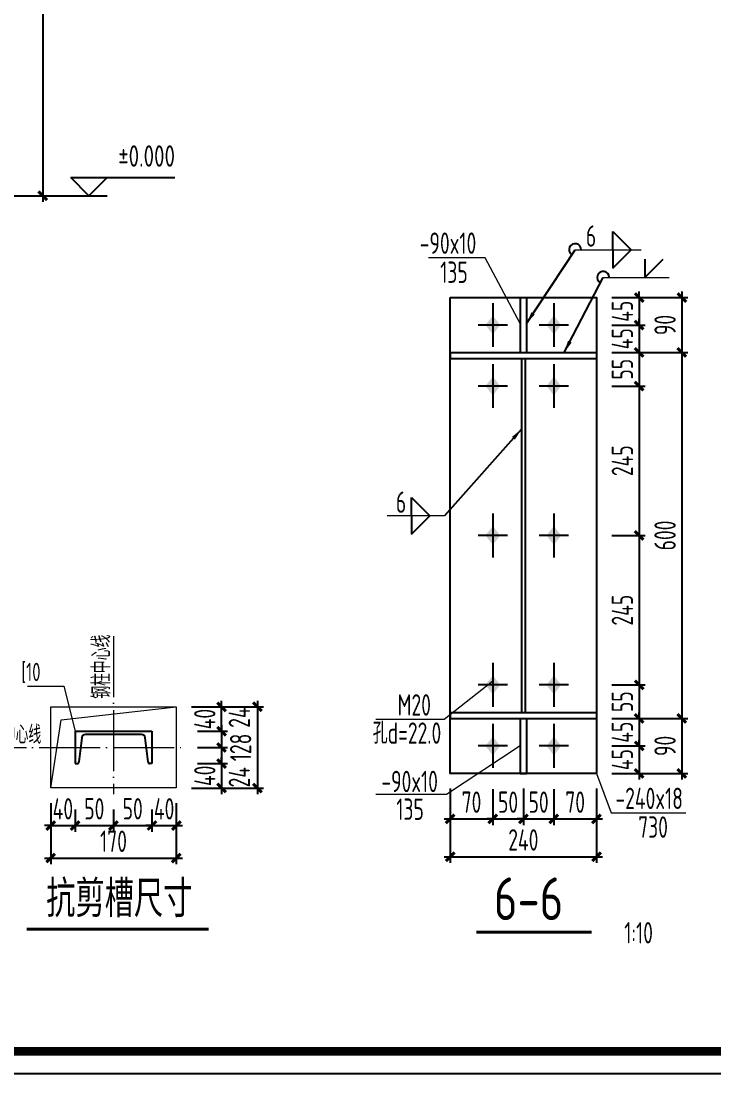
# Model space of a CAD drawing. Extents: x -3102990 to -851544, y -5293060 to -2540151.
# Drawn here: x -1190595 to -1179232, y -2690302 to -2673042 of the extents above; entities that cross this region are included whole.
import ezdxf
from ezdxf.enums import TextEntityAlignment as Align

# ---------------------------------------------------------------- set-up
doc = ezdxf.new("R2010")
doc.units = 0
doc.header["$LTSCALE"] = 1000
doc.header["$PDMODE"] = 1
doc.linetypes.add('4', pattern=[5, 1.5, -1, 1.5, -1])
doc.linetypes.add('DOTE', pattern=[2.42, 2, -0.2, 0.02, -0.2])
doc.layers.get('0').update_dxf_attribs({"linetype": 'CONTINUOUS'})
doc.layers.get('Defpoints').update_dxf_attribs({"linetype": 'CONTINUOUS'})
for name, color, linetype in [('10', 7, 'CONTINUOUS'), ('AXIS', 253, 'DOTE'), ('COLU', 7, 'CONTINUOUS'), ('DIM', 3, 'CONTINUOUS'), ('NUM', 7, 'CONTINUOUS'), ('PUB_TITLE', 4, 'CONTINUOUS'), ('TEXT', 7, 'CONTINUOUS'), ('THIN', 7, 'CONTINUOUS'), ('WELD', 7, 'CONTINUOUS'), ('钢板标注', 253, 'CONTINUOUS')]:
    doc.layers.add(name, color=color, linetype=linetype)
doc.layers.add('yichutu', color=7, linetype='CONTINUOUS', true_color=0xffffff, plot=False)
doc.styles.add('TSSD_Dimension', font='tssdeng.shx', dxfattribs={"width": 0.7, "bigfont": 'Hztxt.shx'})
doc.styles.add('TSSD_Label', font='tssdeng.shx', dxfattribs={"width": 0.75, "bigfont": 'hztxt.shx'})
doc.styles.add('TSSD_Rein', font='Tssdeng.shx', dxfattribs={"width": 0.75, "bigfont": 'hztxt.shx'})
doc.dimstyles.new('TSSD_10_100', dxfattribs={"dimtxt": 350, "dimasz": 100, "dimexe": 100, "dimexo": 250, "dimgap": 100, "dimtad": 1, "dimdec": 0, "dimlfac": 0.1, "dimzin": 0, "dimdsep": 46, "dimtxsty": 'TSSD_Dimension', "dimblk": 'ARCHTICK', "dimcen": 0, "dimdle": 100, "dimclrt": 7, "dimadec": 0, "dimazin": 0, "dimtfac": 1, "dimtdec": 0, "dimtix": 1, "dimtmove": 2, "dimatfit": 3, "dimldrblk": 'ARCHTICK', "dimfxl": 1, "dimtolj": 1, "dimtzin": 0, "dimarcsym": 0})
doc.dimstyles.new('TSSD_50_100', dxfattribs={"dimtxt": 350, "dimasz": 100, "dimexe": 100, "dimexo": 250, "dimgap": 100, "dimtad": 1, "dimdec": 0, "dimlfac": 0.5, "dimzin": 0, "dimdsep": 46, "dimtxsty": 'TSSD_Dimension', "dimblk": 'ARCHTICK', "dimcen": 0, "dimdle": 100, "dimclrt": 7, "dimadec": 0, "dimazin": 0, "dimtfac": 1, "dimtdec": 0, "dimtix": 1, "dimtmove": 2, "dimatfit": 3, "dimfxl": 1, "dimtolj": 1, "dimtzin": 0, "dimarcsym": 0})
doc.dimstyles.new('TSSD_LEADER_STYLE_200.0', dxfattribs={"dimtxt": 700, "dimasz": 200, "dimexe": 200, "dimexo": 500, "dimgap": 0.09, "dimtad": 0, "dimtih": 1, "dimtoh": 1, "dimdec": 4, "dimzin": 0, "dimdsep": 46, "dimtxsty": 'Standard', "dimcen": 0.09, "dimdle": 200, "dimclrt": 7, "dimadec": 0, "dimazin": 0, "dimtfac": 1, "dimtdec": 4, "dimtofl": 0, "dimtmove": 0, "dimatfit": 3, "dimfxl": 1, "dimtolj": 1, "dimtzin": 0, "dimarcsym": 0})

# ---------------------------------------------------------------- blocks, each defined once
blk = doc.blocks.new('_ArchTick')
at = {"color": 0, "const_width": 0.5}
blk.add_lwpolyline([(-0.71, -0.71), (0.71, 0.71)], dxfattribs=at)
blk = doc.blocks.new('*D502')
at = {"layer": 'Defpoints', "color": 0, "ltscale": 1.5}
for p in [(-1191534, -2639905), (-1191534, -2675905), (-1190240, -2675905)]:
    blk.add_point(p, dxfattribs=at)
at = {"layer": 'DIM', "color": 0, "lineweight": -2, "ltscale": 1.5}
for p, q in [((-1191284, -2639905), (-1190140, -2639905)), ((-1190240, -2639805), (-1190240, -2676005)), ((-1191284, -2675905), (-1190140, -2675905))]:
    blk.add_line(p, q, dxfattribs=at)
at = {"layer": 'DIM', "color": 0, "lineweight": -2, "ltscale": 1.5, "xscale": 100, "yscale": 100, "zscale": 100}
for p, rotation in [((-1190240, -2639905), 90), ((-1190240, -2675905), 270)]:
    blk.add_blockref('_ArchTick', p, dxfattribs=dict(at, rotation=rotation))
at = {"layer": 'DIM', "color": 7, "ltscale": 1.5, "insert": (-1190515, -2657905), "char_height": 350, "attachment_point": 5, "rotation": 90, "style": 'TSSD_Dimension'}
blk.add_mtext('\\A1;18000', dxfattribs=at)
blk = doc.blocks.new('A$C5C7C78FF')
at = {"layer": '10', "color": 0}
blk.add_solid([(27, -141, -192), (-73, -11, -192), (127, -11, -192), (27, 119, -192)], dxfattribs=at)
at = {"layer": 'AXIS', "color": 0, "linetype": 'ByBlock'}
for p, q in [((27, -311, -192), (27, 289, -192)), ((227, -11, -192), (-173, -11, -192))]:
    blk.add_line(p, q, dxfattribs=at)
blk = doc.blocks.new('*D2979')
at = {"layer": 'Defpoints', "color": 0}
for p in [(-1181158, -2677575), (-1181158, -2678025), (-1180459, -2678025)]:
    blk.add_point(p, dxfattribs=at)
at = {"layer": 'DIM', "color": 0, "lineweight": -2}
for p, q in [((-1180459, -2677575), (-1180459, -2677475)), ((-1180908, -2677575), (-1180359, -2677575)), ((-1180459, -2677575), (-1180459, -2678025)), ((-1180908, -2678025), (-1180359, -2678025)), ((-1180459, -2678025), (-1180459, -2678125))]:
    blk.add_line(p, q, dxfattribs=at)
at = {"layer": 'DIM', "color": 0, "lineweight": -2, "xscale": 100, "yscale": 100, "zscale": 100}
for p, rotation in [((-1180459, -2677575), 270), ((-1180459, -2678025), 90)]:
    blk.add_blockref('_ArchTick', p, dxfattribs=dict(at, rotation=rotation))
at = {"layer": 'DIM', "color": 7, "insert": (-1180734, -2677800), "char_height": 350, "attachment_point": 5, "rotation": 90, "style": 'TSSD_Dimension'}
blk.add_mtext('\\A1;45', dxfattribs=at)
blk = doc.blocks.new('*D2980')
at = {"layer": 'Defpoints', "color": 0}
for p in [(-1181158, -2678025), (-1181158, -2678475), (-1180459, -2678475)]:
    blk.add_point(p, dxfattribs=at)
at = {"layer": 'DIM', "color": 0, "lineweight": -2}
for p, q in [((-1180908, -2678025), (-1180359, -2678025)), ((-1180459, -2678025), (-1180459, -2677925)), ((-1180459, -2678025), (-1180459, -2678475)), ((-1180908, -2678475), (-1180359, -2678475)), ((-1180459, -2678475), (-1180459, -2678575))]:
    blk.add_line(p, q, dxfattribs=at)
at = {"layer": 'DIM', "color": 0, "lineweight": -2, "xscale": 100, "yscale": 100, "zscale": 100}
for p, rotation in [((-1180459, -2678025), 270), ((-1180459, -2678475), 90)]:
    blk.add_blockref('_ArchTick', p, dxfattribs=dict(at, rotation=rotation))
at = {"layer": 'DIM', "color": 7, "insert": (-1180734, -2678250), "char_height": 350, "attachment_point": 5, "rotation": 90, "style": 'TSSD_Dimension'}
blk.add_mtext('\\A1;45', dxfattribs=at)
blk = doc.blocks.new('*D2981')
at = {"layer": 'Defpoints', "color": 0}
for p in [(-1181158, -2678475), (-1181158, -2679025), (-1180459, -2679025)]:
    blk.add_point(p, dxfattribs=at)
at = {"layer": 'DIM', "color": 0, "lineweight": -2}
for p, q in [((-1180459, -2678375), (-1180459, -2679125)), ((-1180908, -2678475), (-1180359, -2678475)), ((-1180908, -2679025), (-1180359, -2679025))]:
    blk.add_line(p, q, dxfattribs=at)
at = {"layer": 'DIM', "color": 0, "lineweight": -2, "xscale": 100, "yscale": 100, "zscale": 100}
for p, rotation in [((-1180459, -2678475), 90), ((-1180459, -2679025), 270)]:
    blk.add_blockref('_ArchTick', p, dxfattribs=dict(at, rotation=rotation))
at = {"layer": 'DIM', "color": 7, "insert": (-1180734, -2678750), "char_height": 350, "attachment_point": 5, "rotation": 90, "style": 'TSSD_Dimension'}
blk.add_mtext('\\A1;55', dxfattribs=at)
blk = doc.blocks.new('*D2982')
at = {"layer": 'Defpoints', "color": 0}
for p in [(-1181158, -2683925), (-1181158, -2684475), (-1180459, -2684475)]:
    blk.add_point(p, dxfattribs=at)
at = {"layer": 'DIM', "color": 0, "lineweight": -2}
for p, q in [((-1180459, -2683825), (-1180459, -2684575)), ((-1180908, -2683925), (-1180359, -2683925)), ((-1180908, -2684475), (-1180359, -2684475))]:
    blk.add_line(p, q, dxfattribs=at)
at = {"layer": 'DIM', "color": 0, "lineweight": -2, "xscale": 100, "yscale": 100, "zscale": 100}
for p, rotation in [((-1180459, -2683925), 90), ((-1180459, -2684475), 270)]:
    blk.add_blockref('_ArchTick', p, dxfattribs=dict(at, rotation=rotation))
at = {"layer": 'DIM', "color": 7, "insert": (-1180734, -2684200), "char_height": 350, "attachment_point": 5, "rotation": 90, "style": 'TSSD_Dimension'}
blk.add_mtext('\\A1;55', dxfattribs=at)
blk = doc.blocks.new('*D2983')
at = {"layer": 'Defpoints', "color": 0}
for p in [(-1181158, -2684475), (-1181158, -2684925), (-1180459, -2684925)]:
    blk.add_point(p, dxfattribs=at)
at = {"layer": 'DIM', "color": 0, "lineweight": -2}
for p, q in [((-1180459, -2684475), (-1180459, -2684375)), ((-1180908, -2684475), (-1180359, -2684475)), ((-1180459, -2684475), (-1180459, -2684925)), ((-1180908, -2684925), (-1180359, -2684925)), ((-1180459, -2684925), (-1180459, -2685025))]:
    blk.add_line(p, q, dxfattribs=at)
at = {"layer": 'DIM', "color": 0, "lineweight": -2, "xscale": 100, "yscale": 100, "zscale": 100}
for p, rotation in [((-1180459, -2684475), 270), ((-1180459, -2684925), 90)]:
    blk.add_blockref('_ArchTick', p, dxfattribs=dict(at, rotation=rotation))
at = {"layer": 'DIM', "color": 7, "insert": (-1180734, -2684700), "char_height": 350, "attachment_point": 5, "rotation": 90, "style": 'TSSD_Dimension'}
blk.add_mtext('\\A1;45', dxfattribs=at)
blk = doc.blocks.new('*D2984')
at = {"layer": 'Defpoints', "color": 0}
for p in [(-1181158, -2684925), (-1181158, -2685375), (-1180459, -2685375)]:
    blk.add_point(p, dxfattribs=at)
at = {"layer": 'DIM', "color": 0, "lineweight": -2}
for p, q in [((-1180908, -2684925), (-1180359, -2684925)), ((-1180459, -2684925), (-1180459, -2684825)), ((-1180459, -2684925), (-1180459, -2685375)), ((-1180908, -2685375), (-1180359, -2685375)), ((-1180459, -2685375), (-1180459, -2685475))]:
    blk.add_line(p, q, dxfattribs=at)
at = {"layer": 'DIM', "color": 0, "lineweight": -2, "xscale": 100, "yscale": 100, "zscale": 100}
for p, rotation in [((-1180459, -2684925), 270), ((-1180459, -2685375), 90)]:
    blk.add_blockref('_ArchTick', p, dxfattribs=dict(at, rotation=rotation))
at = {"layer": 'DIM', "color": 7, "insert": (-1180734, -2685150), "char_height": 350, "attachment_point": 5, "rotation": 90, "style": 'TSSD_Dimension'}
blk.add_mtext('\\A1;45', dxfattribs=at)
blk = doc.blocks.new('*D2985')
at = {"layer": 'Defpoints', "color": 0}
for p in [(-1183558, -2685375), (-1182858, -2685385), (-1182858, -2686122)]:
    blk.add_point(p, dxfattribs=at)
at = {"layer": 'DIM', "color": 0, "lineweight": -2}
for p, q in [((-1183558, -2685625), (-1183558, -2686222)), ((-1182858, -2685635), (-1182858, -2686222)), ((-1183658, -2686122), (-1182758, -2686122))]:
    blk.add_line(p, q, dxfattribs=at)
at = {"layer": 'DIM', "color": 0, "lineweight": -2, "xscale": 100, "yscale": 100, "zscale": 100, "rotation": 180}
blk.add_blockref('_ArchTick', (-1183558, -2686122), dxfattribs=at)
at = {"layer": 'DIM', "color": 0, "lineweight": -2, "xscale": 100, "yscale": 100, "zscale": 100}
blk.add_blockref('_ArchTick', (-1182858, -2686122), dxfattribs=at)
at = {"layer": 'DIM', "color": 7, "insert": (-1183208, -2685847), "char_height": 350, "attachment_point": 5, "style": 'TSSD_Dimension'}
blk.add_mtext('\\A1;70', dxfattribs=at)
blk = doc.blocks.new('*D2986')
at = {"layer": 'Defpoints', "color": 0}
for p in [(-1182858, -2685385), (-1182358, -2685375), (-1182358, -2686122)]:
    blk.add_point(p, dxfattribs=at)
at = {"layer": 'DIM', "color": 0, "lineweight": -2}
for p, q in [((-1182858, -2685635), (-1182858, -2686222)), ((-1182358, -2685625), (-1182358, -2686222)), ((-1182858, -2686122), (-1182958, -2686122)), ((-1182858, -2686122), (-1182358, -2686122)), ((-1182358, -2686122), (-1182258, -2686122))]:
    blk.add_line(p, q, dxfattribs=at)
at = {"layer": 'DIM', "color": 0, "lineweight": -2, "xscale": 100, "yscale": 100, "zscale": 100}
blk.add_blockref('_ArchTick', (-1182858, -2686122), dxfattribs=at)
at = {"layer": 'DIM', "color": 0, "lineweight": -2, "xscale": 100, "yscale": 100, "zscale": 100, "rotation": 180}
blk.add_blockref('_ArchTick', (-1182358, -2686122), dxfattribs=at)
at = {"layer": 'DIM', "color": 7, "insert": (-1182608, -2685847), "char_height": 350, "attachment_point": 5, "style": 'TSSD_Dimension'}
blk.add_mtext('\\A1;50', dxfattribs=at)
blk = doc.blocks.new('*D2987')
at = {"layer": 'Defpoints', "color": 0}
for p in [(-1182358, -2685375), (-1181858, -2685385), (-1181858, -2686122)]:
    blk.add_point(p, dxfattribs=at)
at = {"layer": 'DIM', "color": 0, "lineweight": -2}
for p, q in [((-1182358, -2685625), (-1182358, -2686222)), ((-1181858, -2685635), (-1181858, -2686222)), ((-1182358, -2686122), (-1182458, -2686122)), ((-1182358, -2686122), (-1181858, -2686122)), ((-1181858, -2686122), (-1181758, -2686122))]:
    blk.add_line(p, q, dxfattribs=at)
at = {"layer": 'DIM', "color": 0, "lineweight": -2, "xscale": 100, "yscale": 100, "zscale": 100}
blk.add_blockref('_ArchTick', (-1182358, -2686122), dxfattribs=at)
at = {"layer": 'DIM', "color": 0, "lineweight": -2, "xscale": 100, "yscale": 100, "zscale": 100, "rotation": 180}
blk.add_blockref('_ArchTick', (-1181858, -2686122), dxfattribs=at)
at = {"layer": 'DIM', "color": 7, "insert": (-1182108, -2685847), "char_height": 350, "attachment_point": 5, "style": 'TSSD_Dimension'}
blk.add_mtext('\\A1;50', dxfattribs=at)
blk = doc.blocks.new('*D2988')
at = {"layer": 'Defpoints', "color": 0}
for p in [(-1181858, -2685385), (-1181158, -2685375), (-1181158, -2686122)]:
    blk.add_point(p, dxfattribs=at)
at = {"layer": 'DIM', "color": 0, "lineweight": -2}
for p, q in [((-1181858, -2685635), (-1181858, -2686222)), ((-1181158, -2685625), (-1181158, -2686222)), ((-1181958, -2686122), (-1181058, -2686122))]:
    blk.add_line(p, q, dxfattribs=at)
at = {"layer": 'DIM', "color": 0, "lineweight": -2, "xscale": 100, "yscale": 100, "zscale": 100, "rotation": 180}
blk.add_blockref('_ArchTick', (-1181858, -2686122), dxfattribs=at)
at = {"layer": 'DIM', "color": 0, "lineweight": -2, "xscale": 100, "yscale": 100, "zscale": 100}
blk.add_blockref('_ArchTick', (-1181158, -2686122), dxfattribs=at)
at = {"layer": 'DIM', "color": 7, "insert": (-1181508, -2685847), "char_height": 350, "attachment_point": 5, "style": 'TSSD_Dimension'}
blk.add_mtext('\\A1;70', dxfattribs=at)
blk = doc.blocks.new('*D2989')
at = {"layer": 'Defpoints', "color": 0}
for p in [(-1183558, -2685375), (-1181158, -2685375), (-1181158, -2686741)]:
    blk.add_point(p, dxfattribs=at)
at = {"layer": 'DIM', "color": 0, "lineweight": -2}
for p, q in [((-1183558, -2685625), (-1183558, -2686841)), ((-1181158, -2685625), (-1181158, -2686841)), ((-1183658, -2686741), (-1181058, -2686741))]:
    blk.add_line(p, q, dxfattribs=at)
at = {"layer": 'DIM', "color": 0, "lineweight": -2, "xscale": 100, "yscale": 100, "zscale": 100, "rotation": 180}
blk.add_blockref('_ArchTick', (-1183558, -2686741), dxfattribs=at)
at = {"layer": 'DIM', "color": 0, "lineweight": -2, "xscale": 100, "yscale": 100, "zscale": 100}
blk.add_blockref('_ArchTick', (-1181158, -2686741), dxfattribs=at)
at = {"layer": 'DIM', "color": 7, "insert": (-1182358, -2686466), "char_height": 350, "attachment_point": 5, "style": 'TSSD_Dimension'}
blk.add_mtext('\\A1;240', dxfattribs=at)
blk = doc.blocks.new('_WELD004')
at = {"color": 0, "linetype": 'ByBlock'}
for p, q in [((0, 1), (1, 0)), ((0, 0), (0, 1))]:
    blk.add_line(p, q, dxfattribs=at)
blk = doc.blocks.new('*D2990')
at = {"layer": 'Defpoints', "color": 0}
for p in [(-1181158, -2677575), (-1181158, -2678475), (-1179759, -2678475)]:
    blk.add_point(p, dxfattribs=at)
at = {"layer": 'DIM', "color": 0, "lineweight": -2}
for p, q in [((-1179759, -2677475), (-1179759, -2678575)), ((-1180908, -2677575), (-1179659, -2677575)), ((-1180908, -2678475), (-1179659, -2678475))]:
    blk.add_line(p, q, dxfattribs=at)
at = {"layer": 'DIM', "color": 0, "lineweight": -2, "xscale": 100, "yscale": 100, "zscale": 100}
for p, rotation in [((-1179759, -2677575), 90), ((-1179759, -2678475), 270)]:
    blk.add_blockref('_ArchTick', p, dxfattribs=dict(at, rotation=rotation))
at = {"layer": 'DIM', "color": 7, "insert": (-1180034, -2678025), "char_height": 350, "attachment_point": 5, "rotation": 90, "style": 'TSSD_Dimension'}
blk.add_mtext('\\A1;90', dxfattribs=at)
blk = doc.blocks.new('*D2991')
at = {"layer": 'Defpoints', "color": 0}
for p in [(-1181158, -2684475), (-1181158, -2685375), (-1179759, -2685375)]:
    blk.add_point(p, dxfattribs=at)
at = {"layer": 'DIM', "color": 0, "lineweight": -2}
for p, q in [((-1179759, -2684375), (-1179759, -2685475)), ((-1180908, -2684475), (-1179659, -2684475)), ((-1180908, -2685375), (-1179659, -2685375))]:
    blk.add_line(p, q, dxfattribs=at)
at = {"layer": 'DIM', "color": 0, "lineweight": -2, "xscale": 100, "yscale": 100, "zscale": 100}
for p, rotation in [((-1179759, -2684475), 90), ((-1179759, -2685375), 270)]:
    blk.add_blockref('_ArchTick', p, dxfattribs=dict(at, rotation=rotation))
at = {"layer": 'DIM', "color": 7, "insert": (-1180034, -2684925), "char_height": 350, "attachment_point": 5, "rotation": 90, "style": 'TSSD_Dimension'}
blk.add_mtext('\\A1;90', dxfattribs=at)
blk = doc.blocks.new('*D2992')
at = {"layer": 'Defpoints', "color": 0}
for p in [(-1181158, -2678475), (-1181158, -2684475), (-1179759, -2684475)]:
    blk.add_point(p, dxfattribs=at)
at = {"layer": 'DIM', "color": 0, "lineweight": -2}
for p, q in [((-1179759, -2678375), (-1179759, -2684575)), ((-1180908, -2678475), (-1179659, -2678475)), ((-1180908, -2684475), (-1179659, -2684475))]:
    blk.add_line(p, q, dxfattribs=at)
at = {"layer": 'DIM', "color": 0, "lineweight": -2, "xscale": 100, "yscale": 100, "zscale": 100}
for p, rotation in [((-1179759, -2678475), 90), ((-1179759, -2684475), 270)]:
    blk.add_blockref('_ArchTick', p, dxfattribs=dict(at, rotation=rotation))
at = {"layer": 'DIM', "color": 7, "insert": (-1180034, -2681475), "char_height": 350, "attachment_point": 5, "rotation": 90, "style": 'TSSD_Dimension'}
blk.add_mtext('\\A1;600', dxfattribs=at)
blk = doc.blocks.new('*D2993')
at = {"layer": 'Defpoints', "color": 0, "ltscale": 1.5}
for p in [(-1181157, -2679025), (-1181158, -2681475, -288), (-1180459, -2681475)]:
    blk.add_point(p, dxfattribs=at)
at = {"layer": 'DIM', "color": 0, "lineweight": -2, "ltscale": 1.5}
for p, q in [((-1180907, -2679025), (-1180359, -2679025)), ((-1180459, -2678925), (-1180459, -2681575)), ((-1180908, -2681475), (-1180359, -2681475))]:
    blk.add_line(p, q, dxfattribs=at)
at = {"layer": 'DIM', "color": 0, "lineweight": -2, "ltscale": 1.5, "xscale": 100, "yscale": 100, "zscale": 100}
for p, rotation in [((-1180459, -2679025), 90), ((-1180459, -2681475), 270)]:
    blk.add_blockref('_ArchTick', p, dxfattribs=dict(at, rotation=rotation))
at = {"layer": 'DIM', "color": 7, "lineweight": 5, "ltscale": 1.5, "insert": (-1180734, -2680250), "char_height": 350, "attachment_point": 5, "rotation": 90, "style": 'TSSD_Dimension'}
blk.add_mtext('\\A1;245', dxfattribs=at)
blk = doc.blocks.new('*D2978')
at = {"layer": 'Defpoints', "color": 0, "ltscale": 1.5}
for p in [(-1181157, -2681475), (-1181158, -2683925, -288), (-1180459, -2683925)]:
    blk.add_point(p, dxfattribs=at)
at = {"layer": 'DIM', "color": 0, "lineweight": -2, "ltscale": 1.5}
for p, q in [((-1180907, -2681475), (-1180359, -2681475)), ((-1180459, -2681375), (-1180459, -2684025)), ((-1180908, -2683925), (-1180359, -2683925))]:
    blk.add_line(p, q, dxfattribs=at)
at = {"layer": 'DIM', "color": 0, "lineweight": -2, "ltscale": 1.5, "xscale": 100, "yscale": 100, "zscale": 100}
for p, rotation in [((-1180459, -2681475), 90), ((-1180459, -2683925), 270)]:
    blk.add_blockref('_ArchTick', p, dxfattribs=dict(at, rotation=rotation))
at = {"layer": 'DIM', "color": 7, "lineweight": 5, "ltscale": 1.5, "insert": (-1180734, -2682700), "char_height": 350, "attachment_point": 5, "rotation": 90, "style": 'TSSD_Dimension'}
blk.add_mtext('\\A1;245', dxfattribs=at)
blk = doc.blocks.new('A$C77486477')
at = {"layer": '钢板标注', "color": 1, "linetype": '4'}
for p, q in [((-543.9, 23.3, 1102), (-543.9, -241.7, 1102)), ((-543.9, 23.3, 1102), (86.1, 23.3, 1102)), ((86.1, 23.3, 1102), (86.1, -241.7, 1102)), ((-489.7, -31.6, 1102), (-512.1, -228, 1102)), ((1.8, -4.2, 1102), (-459.5, -4.2, 1102)), ((54.4, -228, 1102), (32, -31.6, 1102)), ((-543.9, -241.7, 1102), (-524.5, -241.7, 1102)), ((86.1, -241.7, 1102), (66.8, -241.7, 1102))]:
    blk.add_line(p, q, dxfattribs=at)
at = {"layer": '钢板标注'}
for centre, radius, start, end in [((-457.6, -36.7, 1102), 32.6, 93.40841, 170.88105), ((-0.2, -36.7, 1102), 32.6, 9.11896, 86.59162), ((-523.7, -230, 1102), 11.8, 266.23489, 9.47589), ((66, -230, 1102), 11.8, 170.5243, 273.76496)]:
    blk.add_arc(centre, radius, start, end, dxfattribs=at)
blk = doc.blocks.new('*D3011')
at = {"layer": 'Defpoints', "color": 0}
for p in [(-1187952, -2684685), (-1187952, -2684950), (-1187307, -2684950)]:
    blk.add_point(p, dxfattribs=at)
at = {"layer": 'DIM', "color": 0, "lineweight": -2}
for p, q in [((-1187307, -2684585), (-1187307, -2685050)), ((-1187702, -2684685), (-1187207, -2684685)), ((-1187702, -2684950), (-1187207, -2684950))]:
    blk.add_line(p, q, dxfattribs=at)
at = {"layer": 'DIM', "color": 0, "lineweight": -2, "xscale": 100, "yscale": 100, "zscale": 100}
for p, rotation in [((-1187307, -2684685), 90), ((-1187307, -2684950), 270)]:
    blk.add_blockref('_ArchTick', p, dxfattribs=dict(at, rotation=rotation))
at = {"layer": 'DIM', "color": 7, "lineweight": 5, "insert": (-1187015, -2684461), "char_height": 350, "attachment_point": 5, "rotation": 90, "style": 'TSSD_Dimension'}
blk.add_mtext('\\A1;24', dxfattribs=at)
blk = doc.blocks.new('*D3012')
at = {"layer": 'Defpoints', "color": 0}
for p in [(-1187952, -2684950), (-1187952, -2685215), (-1187307, -2685215)]:
    blk.add_point(p, dxfattribs=at)
at = {"layer": 'DIM', "color": 0, "lineweight": -2}
for p, q in [((-1187702, -2684950), (-1187207, -2684950)), ((-1187307, -2684850), (-1187307, -2685315)), ((-1187702, -2685215), (-1187207, -2685215))]:
    blk.add_line(p, q, dxfattribs=at)
at = {"layer": 'DIM', "color": 0, "lineweight": -2, "xscale": 100, "yscale": 100, "zscale": 100}
for p, rotation in [((-1187307, -2684950), 90), ((-1187307, -2685215), 270)]:
    blk.add_blockref('_ArchTick', p, dxfattribs=dict(at, rotation=rotation))
at = {"layer": 'DIM', "color": 7, "lineweight": 5, "insert": (-1187015, -2685438), "char_height": 350, "attachment_point": 5, "rotation": 90, "style": 'TSSD_Dimension'}
blk.add_mtext('\\A1;24', dxfattribs=at)
blk = doc.blocks.new('*D3013')
at = {"layer": 'Defpoints', "color": 0}
for p in [(-1188049, -2684285, -384), (-1187307, -2684285), (-1187948, -2684685)]:
    blk.add_point(p, dxfattribs=at)
at = {"layer": 'DIM', "color": 0, "lineweight": -2}
for p, q in [((-1187307, -2684285), (-1187307, -2684185)), ((-1187799, -2684285), (-1187207, -2684285)), ((-1187307, -2684685), (-1187307, -2684285)), ((-1187698, -2684685), (-1187207, -2684685)), ((-1187307, -2684685), (-1187307, -2684785))]:
    blk.add_line(p, q, dxfattribs=at)
at = {"layer": 'DIM', "color": 0, "lineweight": -2, "xscale": 100, "yscale": 100, "zscale": 100}
for p, rotation in [((-1187307, -2684285), 270), ((-1187307, -2684685), 90)]:
    blk.add_blockref('_ArchTick', p, dxfattribs=dict(at, rotation=rotation))
at = {"layer": 'DIM', "color": 7, "lineweight": 5, "insert": (-1187582, -2684485), "char_height": 350, "attachment_point": 5, "rotation": 90, "style": 'TSSD_Dimension'}
blk.add_mtext('\\A1;40', dxfattribs=at)
blk = doc.blocks.new('*D3014')
at = {"layer": 'Defpoints', "color": 0}
for p in [(-1187948, -2685215), (-1188049, -2685615, -384), (-1187307, -2685615)]:
    blk.add_point(p, dxfattribs=at)
at = {"layer": 'DIM', "color": 0, "lineweight": -2}
for p, q in [((-1187307, -2685215), (-1187307, -2685115)), ((-1187698, -2685215), (-1187207, -2685215)), ((-1187307, -2685215), (-1187307, -2685615)), ((-1187799, -2685615), (-1187207, -2685615)), ((-1187307, -2685615), (-1187307, -2685715))]:
    blk.add_line(p, q, dxfattribs=at)
at = {"layer": 'DIM', "color": 0, "lineweight": -2, "xscale": 100, "yscale": 100, "zscale": 100}
for p, rotation in [((-1187307, -2685215), 270), ((-1187307, -2685615), 90)]:
    blk.add_blockref('_ArchTick', p, dxfattribs=dict(at, rotation=rotation))
at = {"layer": 'DIM', "color": 7, "lineweight": 5, "insert": (-1187582, -2685415), "char_height": 350, "attachment_point": 5, "rotation": 90, "style": 'TSSD_Dimension'}
blk.add_mtext('\\A1;40', dxfattribs=at)
blk = doc.blocks.new('*D3015')
at = {"layer": 'Defpoints', "color": 0}
for p in [(-1190109, -2685615, -192), (-1189709, -2685715), (-1189709, -2686231)]:
    blk.add_point(p, dxfattribs=at)
at = {"layer": 'DIM', "color": 0, "lineweight": -2}
for p, q in [((-1190109, -2685865), (-1190109, -2686331)), ((-1189709, -2685965), (-1189709, -2686331)), ((-1190109, -2686231), (-1190209, -2686231)), ((-1190109, -2686231), (-1189709, -2686231)), ((-1189709, -2686231), (-1189609, -2686231))]:
    blk.add_line(p, q, dxfattribs=at)
at = {"layer": 'DIM', "color": 0, "lineweight": -2, "xscale": 100, "yscale": 100, "zscale": 100}
blk.add_blockref('_ArchTick', (-1190109, -2686231), dxfattribs=at)
at = {"layer": 'DIM', "color": 0, "lineweight": -2, "xscale": 100, "yscale": 100, "zscale": 100, "rotation": 180}
blk.add_blockref('_ArchTick', (-1189709, -2686231), dxfattribs=at)
at = {"layer": 'DIM', "color": 7, "lineweight": 5, "insert": (-1189909, -2685956), "char_height": 350, "attachment_point": 5, "style": 'TSSD_Dimension'}
blk.add_mtext('\\A1;40', dxfattribs=at)
blk = doc.blocks.new('*D3016')
at = {"layer": 'Defpoints', "color": 0}
for p in [(-1189709, -2685715), (-1189079, -2685715), (-1189079, -2686231)]:
    blk.add_point(p, dxfattribs=at)
at = {"layer": 'DIM', "color": 0, "lineweight": -2}
for p, q in [((-1189709, -2685965), (-1189709, -2686331)), ((-1189079, -2685965), (-1189079, -2686331)), ((-1189809, -2686231), (-1188979, -2686231))]:
    blk.add_line(p, q, dxfattribs=at)
at = {"layer": 'DIM', "color": 0, "lineweight": -2, "xscale": 100, "yscale": 100, "zscale": 100, "rotation": 180}
blk.add_blockref('_ArchTick', (-1189709, -2686231), dxfattribs=at)
at = {"layer": 'DIM', "color": 0, "lineweight": -2, "xscale": 100, "yscale": 100, "zscale": 100}
blk.add_blockref('_ArchTick', (-1189079, -2686231), dxfattribs=at)
at = {"layer": 'DIM', "color": 7, "lineweight": 5, "insert": (-1189394, -2685956), "char_height": 350, "attachment_point": 5, "style": 'TSSD_Dimension'}
blk.add_mtext('\\A1;50', dxfattribs=at)
blk = doc.blocks.new('*D3017')
at = {"layer": 'Defpoints', "color": 0}
for p in [(-1189079, -2685715), (-1188449, -2685715), (-1188449, -2686231)]:
    blk.add_point(p, dxfattribs=at)
at = {"layer": 'DIM', "color": 0, "lineweight": -2}
for p, q in [((-1189079, -2685965), (-1189079, -2686331)), ((-1188449, -2685965), (-1188449, -2686331)), ((-1189179, -2686231), (-1188349, -2686231))]:
    blk.add_line(p, q, dxfattribs=at)
at = {"layer": 'DIM', "color": 0, "lineweight": -2, "xscale": 100, "yscale": 100, "zscale": 100, "rotation": 180}
blk.add_blockref('_ArchTick', (-1189079, -2686231), dxfattribs=at)
at = {"layer": 'DIM', "color": 0, "lineweight": -2, "xscale": 100, "yscale": 100, "zscale": 100}
blk.add_blockref('_ArchTick', (-1188449, -2686231), dxfattribs=at)
at = {"layer": 'DIM', "color": 7, "lineweight": 5, "insert": (-1188764, -2685956), "char_height": 350, "attachment_point": 5, "style": 'TSSD_Dimension'}
blk.add_mtext('\\A1;50', dxfattribs=at)
blk = doc.blocks.new('*D3018')
at = {"layer": 'Defpoints', "color": 0}
for p in [(-1188049, -2685615, -192), (-1188449, -2685715), (-1188049, -2686231)]:
    blk.add_point(p, dxfattribs=at)
at = {"layer": 'DIM', "color": 0, "lineweight": -2}
for p, q in [((-1188449, -2685965), (-1188449, -2686331)), ((-1188049, -2685865), (-1188049, -2686331)), ((-1188449, -2686231), (-1188549, -2686231)), ((-1188449, -2686231), (-1188049, -2686231)), ((-1188049, -2686231), (-1187949, -2686231))]:
    blk.add_line(p, q, dxfattribs=at)
at = {"layer": 'DIM', "color": 0, "lineweight": -2, "xscale": 100, "yscale": 100, "zscale": 100}
blk.add_blockref('_ArchTick', (-1188449, -2686231), dxfattribs=at)
at = {"layer": 'DIM', "color": 0, "lineweight": -2, "xscale": 100, "yscale": 100, "zscale": 100, "rotation": 180}
blk.add_blockref('_ArchTick', (-1188049, -2686231), dxfattribs=at)
at = {"layer": 'DIM', "color": 7, "lineweight": 5, "insert": (-1188249, -2685956), "char_height": 350, "attachment_point": 5, "style": 'TSSD_Dimension'}
blk.add_mtext('\\A1;40', dxfattribs=at)
blk = doc.blocks.new('*D3019')
at = {"layer": 'Defpoints', "color": 0}
for p in [(-1190109, -2685615, -192), (-1188049, -2685615, -192), (-1188049, -2686763)]:
    blk.add_point(p, dxfattribs=at)
at = {"layer": 'DIM', "color": 0, "lineweight": -2}
for p, q in [((-1190109, -2685865), (-1190109, -2686863)), ((-1188049, -2685865), (-1188049, -2686863)), ((-1190209, -2686763), (-1187949, -2686763))]:
    blk.add_line(p, q, dxfattribs=at)
at = {"layer": 'DIM', "color": 0, "lineweight": -2, "xscale": 100, "yscale": 100, "zscale": 100, "rotation": 180}
blk.add_blockref('_ArchTick', (-1190109, -2686763), dxfattribs=at)
at = {"layer": 'DIM', "color": 0, "lineweight": -2, "xscale": 100, "yscale": 100, "zscale": 100}
blk.add_blockref('_ArchTick', (-1188049, -2686763), dxfattribs=at)
at = {"layer": 'DIM', "color": 7, "lineweight": 5, "insert": (-1189079, -2686488), "char_height": 350, "attachment_point": 5, "style": 'TSSD_Dimension'}
blk.add_mtext('\\A1;170', dxfattribs=at)
blk = doc.blocks.new('*D3020')
at = {"layer": 'Defpoints', "color": 0}
for p in [(-1188049, -2684285, -192), (-1188049, -2685615, -192), (-1186719, -2685615)]:
    blk.add_point(p, dxfattribs=at)
at = {"layer": 'DIM', "color": 0, "lineweight": -2}
for p, q in [((-1186719, -2684185), (-1186719, -2685715)), ((-1187799, -2684285), (-1186619, -2684285)), ((-1187799, -2685615), (-1186619, -2685615))]:
    blk.add_line(p, q, dxfattribs=at)
at = {"layer": 'DIM', "color": 0, "lineweight": -2, "xscale": 100, "yscale": 100, "zscale": 100}
for p, rotation in [((-1186719, -2684285), 90), ((-1186719, -2685615), 270)]:
    blk.add_blockref('_ArchTick', p, dxfattribs=dict(at, rotation=rotation))
at = {"layer": 'DIM', "color": 7, "lineweight": 5, "insert": (-1186994, -2684950), "char_height": 350, "attachment_point": 5, "rotation": 90, "style": 'TSSD_Dimension'}
blk.add_mtext('\\A1;128', dxfattribs=at)
blk = doc.blocks.new('A$C154754DE')
at = {"layer": 'PUB_TITLE'}
blk.add_lwpolyline([(0, 0), (0, 59400), (105125, 59400), (105125, 0)], close=True, dxfattribs=at)
at = {"layer": 'PUB_TITLE', "const_width": 141}
blk.add_lwpolyline([(103711, 369), (103711, 58781), (1429, 58781), (1429, 369), (103711, 369)], dxfattribs=at)
blk = doc.blocks.new('yct-1051-594-105125-59399.99998844-100-1002.0')
at = {"layer": 'yichutu', "color": 7, "true_color": 0xffffff}
blk.add_lwpolyline([(0, 0), (0, 59400), (105125, 59400), (105125, 0)], close=True, dxfattribs=at)

msp = doc.modelspace()

# ---------------------------------------------------------------- linework, layer by layer
at = {"layer": 'AXIS', "linetype": 'DOTE', "lineweight": 5, "ltscale": 0.5}
for p, q in [((-1189079.48, -2683126.79, -192), (-1189079.48, -2685714.51, -192)), ((-1191506.23, -2684949.51, -192), (-1187949.47, -2684949.51, -192))]:
    msp.add_line(p, q, dxfattribs=at)
at = {"layer": 'COLU', "linetype": 'ByBlock', "lineweight": 9}
for p, q in [((-1182986.1, -2676921.81, -96), (-1183912.15, -2676921.81, -96)), ((-1182407.9, -2678000.08, -288), (-1182986.1, -2676921.81, -96)), ((-1182857.9, -2683861.85, -288), (-1183658.98, -2684491.45, -96)), ((-1182407.9, -2684925.08, -288), (-1183618.19, -2685724.19, -288)), ((-1181157.9, -2685375.08, -288), (-1180916.92, -2686023.59, -96)), ((-1183618.19, -2685724.19, -288), (-1184779.18, -2685724.19, -288)), ((-1180916.92, -2686023.59, -96), (-1179690.86, -2686023.59, -96))]:
    msp.add_line(p, q, dxfattribs=at)
at = {"layer": 'COLU', "linetype": 'ByBlock'}
for p, q in [((-1182407.9, -2677575.08, -288), (-1182407.9, -2678475.08, -288)), ((-1182307.9, -2677575.08, -288), (-1182307.9, -2678475.08, -288)), ((-1183557.9, -2678475.08, -288), (-1181157.9, -2678475.08, -288)), ((-1183557.9, -2678475.08, -288), (-1183557.9, -2678575.08, -288)), ((-1183557.9, -2678475.08, -288), (-1183557.9, -2678575.08, -288)), ((-1182407.9, -2678475.08, -288), (-1182307.9, -2678475.08, -288)), ((-1181157.9, -2678475.08, -288), (-1181157.9, -2678575.08, -288)), ((-1181157.9, -2678475.08, -288), (-1181157.9, -2678575.08, -288)), ((-1183557.9, -2678575.08, -288), (-1181157.9, -2678575.08, -288)), ((-1182387.9, -2678575.08, -288), (-1182387.9, -2684375.08, -288)), ((-1182327.9, -2678575.08, -288), (-1182327.9, -2684375.08, -288)), ((-1183557.9, -2684375.08, -288), (-1181157.9, -2684375.08, -288)), ((-1183557.9, -2684375.08, -288), (-1183557.9, -2684475.08, -288)), ((-1181157.9, -2684375.08, -288), (-1181157.9, -2684475.08, -288)), ((-1183557.9, -2684475.08, -288), (-1181157.9, -2684475.08, -288)), ((-1182407.9, -2684475.08, -288), (-1182407.9, -2685375.08, -288)), ((-1182307.9, -2684475.08, -288), (-1182307.9, -2685375.08, -288)), ((-1182407.9, -2685375.08, -288), (-1182307.9, -2685375.08, -288))]:
    msp.add_line(p, q, dxfattribs=at)
at = {"layer": 'COLU', "lineweight": 5}
for p, q in [((-1190488.45, -2683943.09, 192), (-1189892.96, -2683943.09, 192)), ((-1189892.96, -2683943.09, 192), (-1189709.48, -2684684.51, -192)), ((-1189937.79, -2684498.52), (-1188049.47, -2684284.51, -192)), ((-1190109.48, -2685614.51, -192), (-1189937.79, -2684498.52))]:
    msp.add_line(p, q, dxfattribs=at)
at = {"layer": 'COLU', "elevation": -288}
msp.add_lwpolyline([(-1183557.9, -2677575.08), (-1181157.9, -2677575.08), (-1181157.9, -2685375.08), (-1183557.9, -2685375.08)], close=True, dxfattribs=at)
at = {"layer": 'COLU', "lineweight": 5, "elevation": -192}
msp.add_lwpolyline([(-1190109.48, -2684284.51), (-1188049.47, -2684284.51), (-1188049.47, -2685614.51), (-1190109.48, -2685614.51)], close=True, dxfattribs=at)
at = {"layer": 'NUM', "const_width": 50}
msp.add_lwpolyline([(-1187516.71, -2687931.13), (-1190503.95, -2687931.13)], dxfattribs=at)
at = {"layer": 'NUM', "const_width": 50, "elevation": 0}
msp.add_lwpolyline([(-1183130.34, -2687976.43), (-1181236.16, -2687976.43)], dxfattribs=at)
at = {"layer": 'TEXT', "lineweight": 9}
msp.add_line((-1183658.98, -2684491.45, -96), (-1184775.77, -2684491.45, -96), dxfattribs=at)
at = {"layer": 'THIN'}
for p, q in [((-1189481.5, -2675905.11), (-1189781.5, -2675605.11)), ((-1189781.5, -2675605.11), (-1189181.5, -2675605.11)), ((-1189481.5, -2675905.11), (-1189181.5, -2675605.11)), ((-1189181.5, -2675605.11), (-1188070.92, -2675605.11)), ((-1190434.11, -2675905.11), (-1189181.5, -2675905.11)), ((-1189481.5, -2675905.11), (-1189481.5, -2675905.11))]:
    msp.add_line(p, q, dxfattribs=at)
at = {"layer": 'WELD', "lineweight": 9}
for p, q in [((-1181508.59, -2676791.81, -288), (-1180424.63, -2676791.81, -288)), ((-1181047.94, -2677244.03, -288), (-1179963.97, -2677244.03, -288)), ((-1183652.25, -2681153.75, -576), (-1184593.35, -2681153.75, -576))]:
    msp.add_line(p, q, dxfattribs=at)
at = {"layer": 'WELD'}
for centre, end in [((-1181508.59, -2676791.81, -288), 232.532418), ((-1181047.94, -2677244.03, -288), 242.549377)]:
    msp.add_arc(centre, 100, 0, end, dxfattribs=at)

# ---------------------------------------------------------------- block references
at = {"ltscale": 1.5}
msp.add_blockref('A$C154754DE', (-1262295.96, -2690302.41), dxfattribs=at)
at = {"layer": 'COLU', "linetype": 'ByBlock', "xscale": -1.199999999953434, "yscale": 1.199999999720603, "zscale": 1.200000000000045, "rotation": 180}
for p in [(-1182890.57, -2678038.51, -57.6), (-1181890.57, -2678038.51, -57.6), (-1182890.57, -2679038.51, -57.6), (-1181890.57, -2679038.51, -57.6), (-1182890.57, -2681488.51, 230.4), (-1181890.57, -2681488.51, 230.4), (-1182890.57, -2683938.51, -57.6), (-1181890.57, -2683938.51, -57.6), (-1182890.57, -2684938.51, -57.6), (-1181890.57, -2684938.51, -57.6)]:
    msp.add_blockref('A$C5C7C78FF', p, dxfattribs=at)
at = {"layer": 'COLU', "lineweight": 5, "xscale": 2, "yscale": 2, "zscale": 2}
msp.add_blockref('A$C77486477', (-1188621.73, -2684731.1, -2396), dxfattribs=at)
at = {"layer": 'WELD', "yscale": 300, "zscale": 300}
for p, xscale, rotation in [((-1180888.88, -2676791.81, -288), 300, 359.999999999911), ((-1180888.88, -2676791.81, -288), -300, 180), ((-1180363.97, -2676944.03, -288), -300, 180), ((-1184193.35, -2681153.75, -576), -300, 180)]:
    msp.add_blockref('_WELD004', p, dxfattribs=dict(at, xscale=xscale, rotation=rotation))
at = {"layer": 'WELD', "xscale": 300, "yscale": 300, "zscale": 300}
msp.add_blockref('_WELD004', (-1184193.35, -2681153.75, -576), dxfattribs=at)
at = {"layer": 'yichutu'}
msp.add_blockref('yct-1051-594-105125-59399.99998844-100-1002.0', (-1262295.97, -2690302.4), dxfattribs=at)

# ---------------------------------------------------------------- texts
at = {"layer": 'TEXT', "lineweight": 9}
for s, height, style, width, p in [('6', 350, 'TSSD_Rein', 0.7, (-1181332.32, -2676741.81, -288)), ('-90x10', 350, 'TSSD_Rein', 0.7, (-1184056.85, -2676857.95, -96)), ('135', 350, 'TSSD_Rein', 0.7, (-1183720.94, -2677335.13, -96)), ('6', 350, 'TSSD_Rein', 0.7, (-1184448.46, -2681103.75, -576)), ('M20', 350, 'TSSD_Rein', 0.7, (-1184420.81, -2684428, -96)), ('孔d=22.0', 350, 'TSSD_Rein', 0.7, (-1184827.98, -2684889.59, -96)), ('-90x10', 350, 'TSSD_Rein', 0.7, (-1184686.27, -2685682.58, -288)), ('-240x18', 350, 'TSSD_Rein', 0.7, (-1180847.3, -2685959.73, -96)), ('135', 350, 'TSSD_Rein', 0.7, (-1184440.96, -2686137.5, -288)), ('730', 350, 'TSSD_Rein', 0.7, (-1180474.78, -2686430.2, -96)), ('6-6', 700, 'TSSD_Label', 0.8, (-1182840.28, -2687780.7)), ('1:10', 350, 'TSSD_Rein', 0.7, (-1180702.65, -2688163.6))]:
    msp.add_text(s, height=height, dxfattribs=dict(at, style=style, width=width)).set_placement(p)
at = {"layer": 'TEXT', "lineweight": 5, "style": 'TSSD_Rein', "width": 0.7}
msp.add_text('钢柱中心线', height=300, rotation=90, dxfattribs=at).set_placement((-1189129.82, -2684151.19, 48))
for s, p in [('[10', (-1190590.48, -2683861.95, 192)), ('钢柱中心线', (-1191314.82, -2684888.69, 48))]:
    msp.add_text(s, height=300, dxfattribs=at).set_placement(p)
at = {"layer": 'TEXT', "lineweight": 5, "style": 'TSSD_Rein', "width": 0.8}
msp.add_text('抗剪槽尺寸', height=600, dxfattribs=at).set_placement((-1188983.63, -2687731.13), align=Align.CENTER)
at = {"layer": 'THIN', "style": 'TSSD_Label', "width": 0.75}
msp.add_text('%%p0.000', height=350, dxfattribs=at).set_placement((-1188070.92, -2675535.11), align=Align.BOTTOM_RIGHT)

# ---------------------------------------------------------------- dimensions: what is measured, and where the dimension line sits
at = {"layer": 'DIM', "ltscale": 1.5}
dim = msp.add_linear_dim(base=(-1190239.75, -2675905.11), p1=(-1191533.73, -2639905.19), p2=(-1191533.73, -2675905.11), angle=90, dimstyle='TSSD_50_100', dxfattribs=at)
dim.commit()
dim.dimension.update_dxf_attribs({"geometry": '*D502', "text_midpoint": (-1190514.75, -2657905.15)})
at = {"layer": 'DIM'}
for base, p1, p2, picture, middle in [((-1180458.86, -2678025.08, -288), (-1181157.9, -2677575.08, -288), (-1181157.9, -2678025.08, -288), '*D2979', (-1180733.86, -2677800.08, -288)), ((-1179758.9, -2678475.08, -288), (-1181157.9, -2677575.08, -288), (-1181157.9, -2678475.08, -288), '*D2990', (-1180033.9, -2678025.08, -288)), ((-1180458.86, -2678475.08, -288), (-1181157.9, -2678025.08, -288), (-1181157.9, -2678475.08, -288), '*D2980', (-1180733.86, -2678250.08, -288)), ((-1180458.86, -2679025.08, -288), (-1181157.9, -2678475.08, -288), (-1181157.9, -2679025.08, -288), '*D2981', (-1180733.86, -2678750.08, -288)), ((-1179758.9, -2684475.08, -288), (-1181157.9, -2678475.08, -288), (-1181157.9, -2684475.08, -288), '*D2992', (-1180033.9, -2681475.08, -288)), ((-1180458.86, -2684475.08, -288), (-1181157.9, -2683925.08, -288), (-1181157.9, -2684475.08, -288), '*D2982', (-1180733.86, -2684200.08, -288)), ((-1180458.86, -2684925.08, -288), (-1181157.9, -2684475.08, -288), (-1181157.9, -2684925.08, -288), '*D2983', (-1180733.86, -2684700.08, -288)), ((-1179758.9, -2685375.08, -288), (-1181157.9, -2684475.08, -288), (-1181157.9, -2685375.08, -288), '*D2991', (-1180033.9, -2684925.08, -288)), ((-1180458.86, -2685375.08, -288), (-1181157.9, -2684925.08, -288), (-1181157.9, -2685375.08, -288), '*D2984', (-1180733.86, -2685150.08, -288))]:
    dim = msp.add_linear_dim(base=base, p1=p1, p2=p2, angle=90, dimstyle='TSSD_10_100', dxfattribs=at)
    dim.commit()
    dim.dimension.update_dxf_attribs({"geometry": picture, "text_midpoint": middle})
at = {"layer": 'DIM', "lineweight": 5, "ltscale": 1.5}
for base, p1, p2, picture, middle in [((-1180458.86, -2681475.08), (-1181156.91, -2679025.08), (-1181157.9, -2681475.08, -288), '*D2993', (-1180733.86, -2680250.08)), ((-1180458.86, -2683925.08), (-1181156.91, -2681475.08), (-1181157.9, -2683925.08, -288), '*D2978', (-1180733.86, -2682700.08))]:
    dim = msp.add_linear_dim(base=base, p1=p1, p2=p2, angle=90, dimstyle='TSSD_10_100', dxfattribs=at)
    dim.commit()
    dim.dimension.update_dxf_attribs({"geometry": picture, "text_midpoint": middle})
at = {"layer": 'DIM', "lineweight": 5}
for base, p1, p2, angle, picture, middle in [((-1187306.55, -2684284.51, 192), (-1187947.8, -2684684.51, 192), (-1188049.47, -2684284.51, -192), 90, '*D3013', (-1187581.55, -2684484.51, 192)), ((-1187306.55, -2685614.51, 192), (-1187947.8, -2685214.51, 192), (-1188049.47, -2685614.51, -192), 270, '*D3014', (-1187581.55, -2685414.51, 192))]:
    dim = msp.add_linear_dim(base=base, p1=p1, p2=p2, angle=angle, dimstyle='TSSD_10_100', dxfattribs=at)
    dim.commit()
    dim.dimension.update_dxf_attribs({"geometry": picture, "text_midpoint": middle})
dim = msp.add_linear_dim(base=(-1186718.5, -2685614.51), p1=(-1188049.47, -2684284.51, -192), p2=(-1188049.47, -2685614.51, -192), angle=90, text='128', dimstyle='TSSD_10_100', dxfattribs=at)
dim.commit()
dim.dimension.update_dxf_attribs({"geometry": '*D3020', "text_midpoint": (-1186993.5, -2684949.51)})
for base, p1, p2, picture, middle in [((-1187306.55, -2684949.51, 192), (-1187951.83, -2684684.51, 192), (-1187951.83, -2684949.51, 192), '*D3011', (-1187014.88, -2684461.16, 192)), ((-1187306.55, -2685214.51, 192), (-1187951.83, -2684949.51, 192), (-1187951.83, -2685214.51, 192), '*D3012', (-1187014.88, -2685437.86, 192))]:
    dim = msp.add_linear_dim(base=base, p1=p1, p2=p2, angle=90, text='24', dimstyle='TSSD_10_100', dxfattribs=at)
    dim.commit()
    dim.dimension.update_dxf_attribs({"geometry": picture, "text_midpoint": middle, "dimtype": 160})
at = {"layer": 'DIM'}
for base, p1, p2, picture, middle in [((-1182857.9, -2686122.37, -288), (-1183557.9, -2685375.08, -288), (-1182857.9, -2685385.28, -288), '*D2985', (-1183207.9, -2685847.37, -288)), ((-1181157.9, -2686741.34, -288), (-1183557.9, -2685375.08, -288), (-1181157.9, -2685375.08, -288), '*D2989', (-1182357.9, -2686466.34, -288)), ((-1182357.9, -2686122.37, -288), (-1182857.9, -2685385.28, -288), (-1182357.9, -2685375.08, -288), '*D2986', (-1182607.9, -2685847.37, -288)), ((-1181857.9, -2686122.37, -288), (-1182357.9, -2685375.08, -288), (-1181857.9, -2685385.28, -288), '*D2987', (-1182107.9, -2685847.37, -288)), ((-1181157.9, -2686122.37, -288), (-1181857.9, -2685385.28, -288), (-1181157.9, -2685375.08, -288), '*D2988', (-1181507.9, -2685847.37, -288))]:
    dim = msp.add_linear_dim(base=base, p1=p1, p2=p2, dimstyle='TSSD_10_100', dxfattribs=at)
    dim.commit()
    dim.dimension.update_dxf_attribs({"geometry": picture, "text_midpoint": middle})
at = {"layer": 'DIM', "lineweight": 5}
for base, p1, p2, picture, middle in [((-1189709.48, -2686230.67), (-1190109.48, -2685614.51, -192), (-1189709.48, -2685714.51), '*D3015', (-1189909.48, -2685955.67)), ((-1188049.47, -2686230.67), (-1188449.47, -2685714.51), (-1188049.47, -2685614.51, -192), '*D3018', (-1188249.47, -2685955.67))]:
    dim = msp.add_linear_dim(base=base, p1=p1, p2=p2, dimstyle='TSSD_10_100', dxfattribs=at)
    dim.commit()
    dim.dimension.update_dxf_attribs({"geometry": picture, "text_midpoint": middle})
for base, p1, p2, text, picture, middle in [((-1188049.47, -2686763.04), (-1190109.48, -2685614.51, -192), (-1188049.47, -2685614.51, -192), '170', '*D3019', (-1189079.48, -2686488.04)), ((-1189079.48, -2686230.67), (-1189709.48, -2685714.51), (-1189079.48, -2685714.51), '50', '*D3016', (-1189394.48, -2685955.67)), ((-1188449.47, -2686230.67), (-1189079.48, -2685714.51), (-1188449.47, -2685714.51), '50', '*D3017', (-1188764.47, -2685955.67))]:
    dim = msp.add_linear_dim(base=base, p1=p1, p2=p2, text=text, dimstyle='TSSD_10_100', dxfattribs=at)
    dim.commit()
    dim.dimension.update_dxf_attribs({"geometry": picture, "text_midpoint": middle})

# ---------------------------------------------------------------- leaders
at = {"layer": 'WELD', "lineweight": 9}
for points in [[(-1182307.9, -2678000.84, -288), (-1181508.59, -2676791.81, -288)], [(-1181687.44, -2678475.08, -288), (-1181047.94, -2677244.03, -288)], [(-1182387.9, -2679732.36, -576), (-1183652.25, -2681153.75, -576)]]:
    msp.add_leader(points, dimstyle='TSSD_LEADER_STYLE_200.0', dxfattribs=at)

doc.saveas('drawing.dxf')
